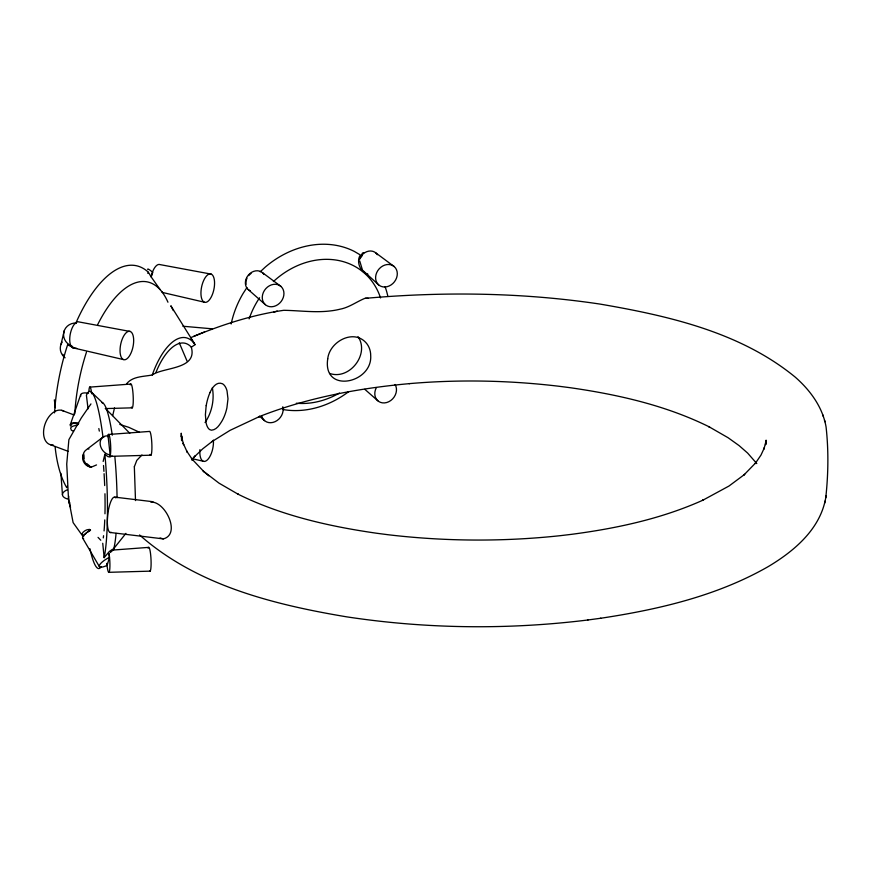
<?xml version="1.0" encoding="UTF-8"?>
<svg xmlns="http://www.w3.org/2000/svg" width="871" height="871" viewBox="0 0 871 871"><rect width="100%" height="100%" fill="white"/><g stroke="black" fill="none" stroke-linecap="round" stroke-linejoin="round"><path stroke-width="1.31" d="M181.604 440.693L181.244 433.214L181.974 440.312L181.506 435.827M765.827 444.101L766.001 440.323L765.565 444.7L766.186 440.356L763.965 449.066L764.433 447.618L760.993 455.076L755.201 463.557L755.886 462.653L743.921 474.989L744.738 474.314L728.973 486.04L702.505 500.4L703.333 499.998C661.655 518.789 616.494 528.436 571.354 534.359L560.663 535.632C503.22 541.838 445.07 541.501 387.704 534.685L376.991 533.292C329.118 526.432 281.104 515.578 237.554 493.955L238.393 494.38L219.002 483.144L203.117 470.993L208.8 475.816M83.943 454.934L84.139 458.614M89.027 530.014C88.2 528.49 82.843 531.375 82.146 533.673L83.093 535.306M825.752 497.831C828.321 474.445 828.691 450.449 826.078 427.03C822.692 407.116 810.074 390.099 795.158 377.067C740.426 332.21 668.699 315.901 600.522 304.164L599.988 304.077C522.23 292.427 442.969 291.437 364.742 298.394C356.37 301.867 348.901 307.626 339.744 309.259A36.636 13.631 1.1 0 1 330.261 310.936C314.779 312.82 299.265 310.533 283.772 310.305C251.839 314.899 220.646 325.144 190.923 337.578M134.341 466.747L135.506 500.585M206.166 405.668L205.393 414.803L206.046 422.664A24.029 9.2 -79.6 0 0 209.65 429.577L211.446 430.209C216.694 429.86 219.688 424.7 222.192 420.671A24.029 11.508 -76.4 0 0 226.906 407.868L227.984 398.798L227.026 390.872A24.029 11.552 -76.7 0 0 222.453 383.752C216.433 381.117 212.001 387.965 209.911 392.658M112.141 455.969L109.996 456.981L107.917 456.633L104.879 454.292L103.159 461.467M89.092 529.318L89.103 529.263A3.582 1.524 51.1 0 1 90.138 530.101M113.263 550.33L112.501 549.285L109.332 551.485L104.161 557.647L104.934 553.379A88.679 12.412 87.1 0 0 105.565 462.272L104.879 454.292M112.718 415.598L114.504 407.9M600.337 618.301L600.87 618.236C658.694 609.471 717.181 595.895 768.331 566.542C793.241 551.648 818.457 530.7 825.098 501.054M824.685 503.09L826.165 495.784M134.341 466.736L136.812 460.345L141.951 455M61.014 344.317L64.28 330.621M55.08 446.507A121.635 52.619 -78.2 0 0 66.621 487.477L67.111 486.29M109.419 557.386A10.321 2.994 -30.4 0 0 99.327 565.627A10.321 2.994 -30.4 0 0 107.155 565.366L109.419 557.386L108.951 553.488L109.169 554.62A11.051 1.546 87.1 0 1 109.452 571.354A11.051 1.546 87.1 0 1 106.904 563.809M76.365 323.021A12.466 11.846 13.4 0 0 63.768 332.406A12.466 11.846 13.4 0 0 71.781 345.972L73.556 347.801L72.772 347.79A13.337 5.77 -78.2 0 1 70.595 332.58A13.337 5.77 -78.2 0 1 79.196 321.987L130.345 331.503A14.491 6.271 -78.2 0 1 130.182 354.715A14.491 6.271 -78.2 0 1 120.035 350.36A14.491 6.271 -78.2 0 1 130.345 331.503M70.311 424.656L80.665 394.77M73.556 347.801L67.622 344.785A121.635 52.619 -78.2 0 0 54.557 412.854M110.138 454.934A10.321 8.111 52.7 0 1 100.176 444.33A10.321 8.111 52.7 0 1 108.058 435.914L110.138 454.934L109.637 456.36L150.966 455.195M152.294 374.966L153.307 372.124A61.318 26.533 -78.2 0 1 194.081 343.207L195.06 344.644L191.337 347.246C197.586 369.707 163.443 366.963 152.294 374.966C143.606 376.718 132.534 376.152 126.535 383.893M156.029 372.287L157.063 369.718A55.722 24.105 -78.2 0 1 190.314 346.135L191.337 347.246M147.798 273.352L148.233 272.111A121.635 52.619 -78.2 0 0 75.657 323.577M73.502 431.265L71.357 430.198L70.616 428.107C71.683 424.765 79.805 426.311 78.161 423.132A10.321 4.148 19.1 0 0 70.442 426.05M83.594 536.209L83.954 535.589M246.929 287.572L243.085 293.494A88.679 74.002 -51 0 0 231.153 323.968M205.066 422.544C211.838 412.571 214.604 399.658 212.339 387.802M83.66 453.965C80.785 458.843 84.258 465.484 89.539 466.845A3.582 2.526 -80.8 0 0 90.845 466.54L90.987 467.27L96.529 464.929M90.954 403.926L81.297 417.949L68.885 439.648L66.729 464.069L68.482 498.43L73.12 522.611L83.083 536.569M113.252 549.242L125.914 533.379M191.653 459.986L195.148 455.947L192.48 459.017M84.988 534.38L86.251 533.237M194.309 456.905L202.714 448.837L212.796 440.987M260.2 271.806L265.361 267.016A88.679 74.002 -51 0 1 354.41 251.469L360.365 254.974C355.934 261.289 360.224 272.612 367.878 274.136M66.74 487.64L67.296 487.172M103.018 437.09L86 450.035A10.321 8.111 52.7 0 0 83.431 458.777A10.321 8.111 52.7 0 0 90.312 467.085L90.987 467.27M87.165 532.475L90.399 530.363M110.334 552.486L113.067 550.047L148.506 547.391M211.849 441.673L230.053 430.35L259.569 416.501L258.643 416.871C306.712 397.829 358.046 388.303 409.381 383.632L409.087 383.654C459.126 379.31 509.6 380.355 559.465 386.321L570.167 387.704C618.051 394.563 666.065 405.418 709.615 427.04L708.765 426.616L728.134 437.754L739.109 445.614L747.623 453.072L756.801 463.568M90.551 530.036L89.876 530.395A10.321 2.994 -30.4 0 0 83.649 538.659M273.701 312.232L277.207 311.023M193.95 336.228L204.533 331.916M103.812 437.22L103.039 437.46L102.081 430.416A88.679 12.412 87.1 0 0 87.427 393.191L86.414 395.238L88.047 408.869M150.835 502.099C165.218 500.999 181.244 534.206 163.345 538.888L110.16 532.475M139.556 534.968C196.508 585.356 273.429 604.583 346.647 616.842L347.181 616.918C426.648 628.927 507.782 629.875 587.544 620.032L588.034 619.967M587.544 620.032L600.87 618.236M365.472 298.198L368.248 298.328M89.691 387.127L130.661 384.067M108.342 434.498L149.311 431.439A12.009 1.677 87.1 0 1 151.881 444.831A12.009 1.677 87.1 0 1 150.062 454.422M88.341 449.001L88.984 448.968M105.26 408.597L132.316 407.824M108.646 572.323L150.16 571.147M76.702 348.346L74.351 348.03M182.888 326.233L212.47 328.835M114.83 497.134L152.937 501.729M211.239 274.125A14.491 6.271 -78.2 0 0 200.94 292.983A14.491 6.271 -78.2 0 0 211.076 297.338A14.491 6.271 -78.2 0 0 211.239 274.125L160.09 264.621A13.337 5.77 -78.2 0 0 151.5 275.203L151.173 276.934L160.068 289.51M119.795 424.417L128.919 427.378L139.458 432.266M163.345 538.888L160.035 537.995M204.26 302.172L162.365 292.438L161.723 291.535M72.772 347.79L123.366 359.549M191.478 458.505L203.15 461.216M78.738 423.611L73.208 423.36L71.76 424.003L71.095 425.484M329.608 373.419C349.413 380.496 370.033 354.04 358.014 336.631M61.699 410.328L74.231 415.01M50.572 444.754L68.145 451.32M89.615 465.909L86.741 463.59M375.793 252.884L394.182 266.548A12.009 10.017 -51 0 1 389.185 285.971A12.009 10.017 -51 0 1 375.989 274.692A12.009 10.017 -51 0 1 394.182 266.548M262.454 272.656L280.832 286.33A12.009 10.017 -51 0 1 275.846 305.743A12.009 10.017 -51 0 1 262.65 294.474A12.009 10.017 -51 0 1 280.832 286.33M378.722 284.926L362.499 270.141L359.701 260.908M364.807 389.293L377.916 400.867M248.235 289.564L265.383 304.698M259.525 416.196L264.566 420.649M203.934 471.69L191.816 458.865L192.535 459.801L186.644 450.993L187.243 452.191L183.139 443.241L183.629 444.765L181.331 435.761L181.712 437.71M90.998 391.798L102.854 402.979M106.099 409.13L129.79 433.268M98.042 537.385L100.775 540.238M191.206 338.95L195.06 344.644M64.291 356.489L62.766 354.345M193.765 342.466L170.858 305.786L173.318 310.566M82.691 538.147L99.414 566.651M148.364 272.242L151.195 276.956L152.795 272.307A12.466 1.23 42.8 0 0 147.798 269.498M179.274 342.815L187.08 361.138M67.731 344.459L68.09 345.297M822.823 414.879L823.335 416.501M824.467 420.127L824.979 421.76M54.34 399.822L55.363 407.748M102.734 543.275L104.161 557.647M106.959 563.308L107.155 565.366M60.894 473.356L62.44 494.761M206.209 405.581A24.029 9.2 -79.6 0 1 210.009 392.581M97.661 324.643A108.058 46.751 -78.2 0 1 167.951 302.226M74.808 413.769A108.058 46.751 -78.2 0 1 86.469 352.178M213.373 440.105A14.491 6.271 -78.2 0 1 206.547 460.596A14.491 6.271 -78.2 0 1 199.949 449.621M69.397 503.95A13.337 5.77 -78.2 0 1 68.711 496.165M67.775 499.061A12.466 5.749 -4.1 0 1 67.361 489.763M65.096 357.818A12.466 11.846 13.4 0 1 62.146 342.096M53.218 444.961A18.117 11.606 -69.5 0 1 44.846 424.678A18.117 11.606 -69.5 0 1 64.073 411.395M385.058 286.624A88.679 74.002 -51 0 1 387.867 296.434M348.65 391.678A88.679 74.002 -51 0 1 283.097 409.544M273.374 281.573A76.844 64.127 -51 0 1 380.551 297.936M339.418 393.039A76.844 64.127 -51 0 1 296.336 403.219M249.128 318.895A76.844 64.127 -51 0 1 259.558 297.784M395.075 384.492A12.009 10.017 -51 0 1 392.56 398.972A12.009 10.017 -51 0 1 378.602 401.4A12.009 10.017 -51 0 1 376.283 387.769M282.803 406.757A12.009 10.017 -51 0 1 275.029 421.695A12.009 10.017 -51 0 1 261.801 416.164M250.293 290.827A11.051 9.222 -51 0 1 248.333 275.127A11.051 9.222 -51 0 1 264.022 274.496M377.372 254.724A11.051 9.222 -51 0 0 360.082 257.74L359.505 259.21L362.14 255.736A10.321 3.299 53.4 0 1 363.686 252.851M246.058 284.273A10.321 8.634 -48.9 0 1 246.058 281.3M246.253 280.299A10.321 8.634 -48.9 0 1 246.961 278.317M248.692 275.606A10.321 8.634 -48.9 0 1 251.066 273.429M101.134 566.76A88.679 12.412 87.1 0 1 89.909 548.708M101.787 402.642A76.844 10.757 87.1 0 1 112.283 435.206M114.852 456.752A76.844 10.757 87.1 0 1 117.073 497.679M116.072 533.39A76.844 10.757 87.1 0 1 113.426 550.156M98.837 428.543A72.5 10.147 87.1 0 1 99.316 431.101M103.507 465.506A72.5 10.147 87.1 0 1 103.932 471.353M104.085 473.704A72.5 10.147 87.1 0 1 104.683 485.539M104.945 493.759A72.5 10.147 87.1 0 1 104.966 513.792M104.76 519.911A72.5 10.147 87.1 0 1 104.063 530.918M103.573 535.719A72.5 10.147 87.1 0 1 103.29 537.919M148.124 548.207A12.009 1.677 87.1 0 1 150.912 557.647A12.009 1.677 87.1 0 1 149.714 571.158M107.71 436.709A11.051 1.546 87.1 0 1 110.312 441.151A11.051 1.546 87.1 0 1 109.855 456.36M88.875 391.384A11.051 1.546 87.1 0 1 91.662 393.779M130.28 384.895A12.009 1.677 87.1 0 1 133.165 395.891A12.009 1.677 87.1 0 1 131.412 407.051M70.562 507.336A10.321 9.254 -41 0 1 69.756 502.48M80.785 396.163A10.321 4.148 19.1 0 1 88.504 393.246M111.238 532.323A17.834 4.714 -83.1 0 1 107.906 513.487A17.834 4.714 -83.1 0 1 115.789 497.864M327.725 358.874C322.433 394.03 372.353 383.469 370.708 355.727A23.953 20.762 -44.2 0 0 366.974 343.893C354.715 327.953 329.499 341.258 327.725 358.874"/></g></svg>
